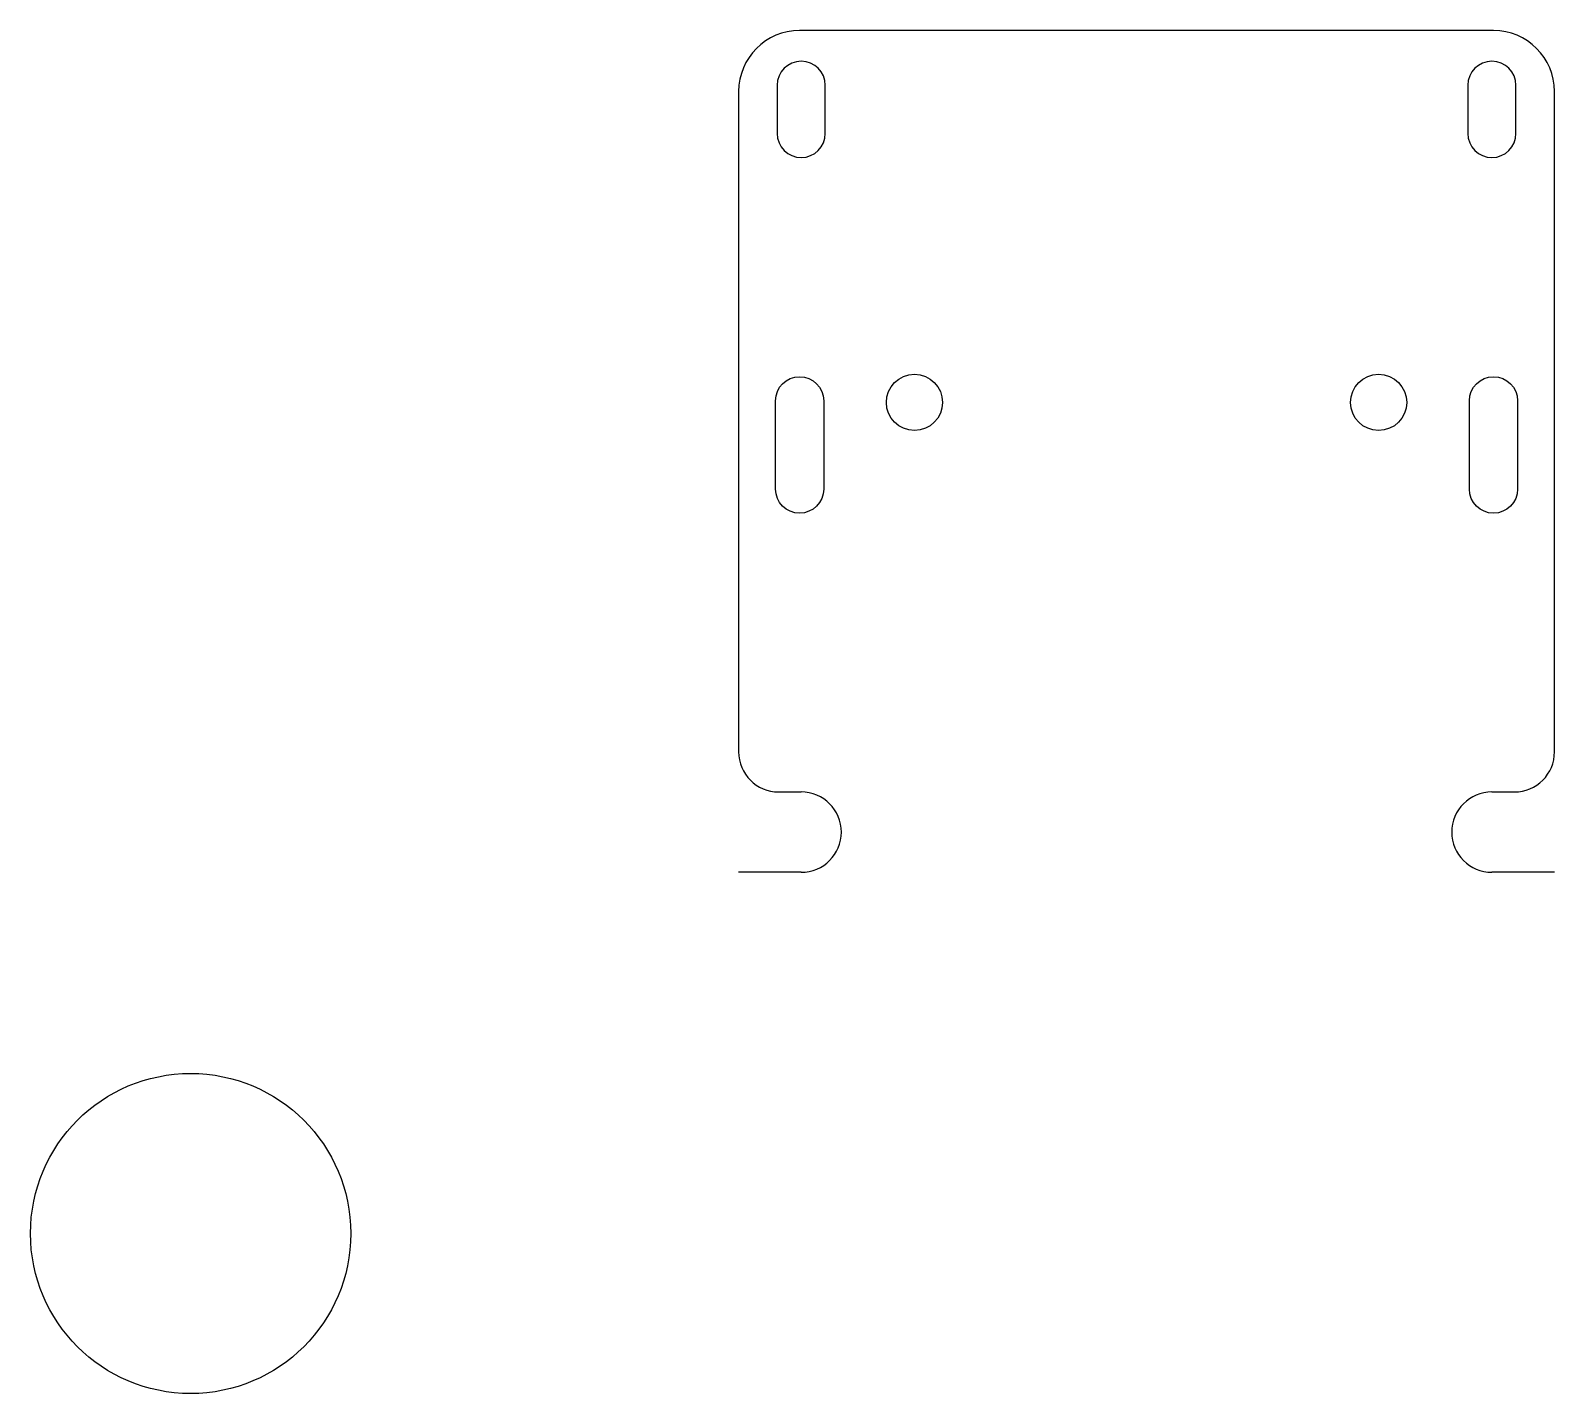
# Model space of a CAD drawing. Header units: millimetres. Extents: x -2 to 17, y 0.4 to 17.4.
import ezdxf

# ---------------------------------------------------------------- set-up
doc = ezdxf.new("R2010")
doc.units = ezdxf.units.MM
doc.layers.get('0').update_dxf_attribs({"linetype": 'CONTINUOUS'})

msp = doc.modelspace()

# ---------------------------------------------------------------- linework, layer by layer
for p, q in [((16.227, 17.351), (7.587, 17.351)), ((6.827, 16.591), (6.827, 8.365)), ((16.987, 8.365), (16.987, 16.591)), ((7.327, 7.865), (7.607, 7.865)), ((16.207, 7.865), (16.487, 7.865)), ((7.607, 6.865), (6.827, 6.865)), ((16.987, 6.865), (16.207, 6.865))]:
    msp.add_line(p, q)
for points in [[(7.307, 16.068, 1), (7.907, 16.068), (7.907, 16.668, 1), (7.307, 16.668)], [(15.907, 16.068, 1), (16.507, 16.068), (16.507, 16.668, 1), (15.907, 16.668)], [(7.287, 11.638), (7.287, 12.738, -1), (7.887, 12.738), (7.887, 11.638, -1)], [(15.927, 11.638), (15.927, 12.738, -1), (16.527, 12.738), (16.527, 11.638, -1)]]:
    msp.add_lwpolyline(points, format="xyb", close=True)
for centre, radius in [((9.017, 12.718), 0.35), ((14.797, 12.718), 0.35), ((0.004, 2.365), 1.994)]:
    msp.add_circle(centre, radius)
for centre, radius, start, end in [((7.588, 16.59), 0.761, 90.1034, 179.8967), ((16.226, 16.59), 0.761, 0.1034, 89.8967), ((7.327, 8.365), 0.5, 180, 270), ((16.487, 8.365), 0.5, -90, 0), ((7.607, 7.365), 0.5, -90, 90), ((16.207, 7.365), 0.5, 90, 270)]:
    msp.add_arc(centre, radius, start, end)

doc.saveas('drawing.dxf')
